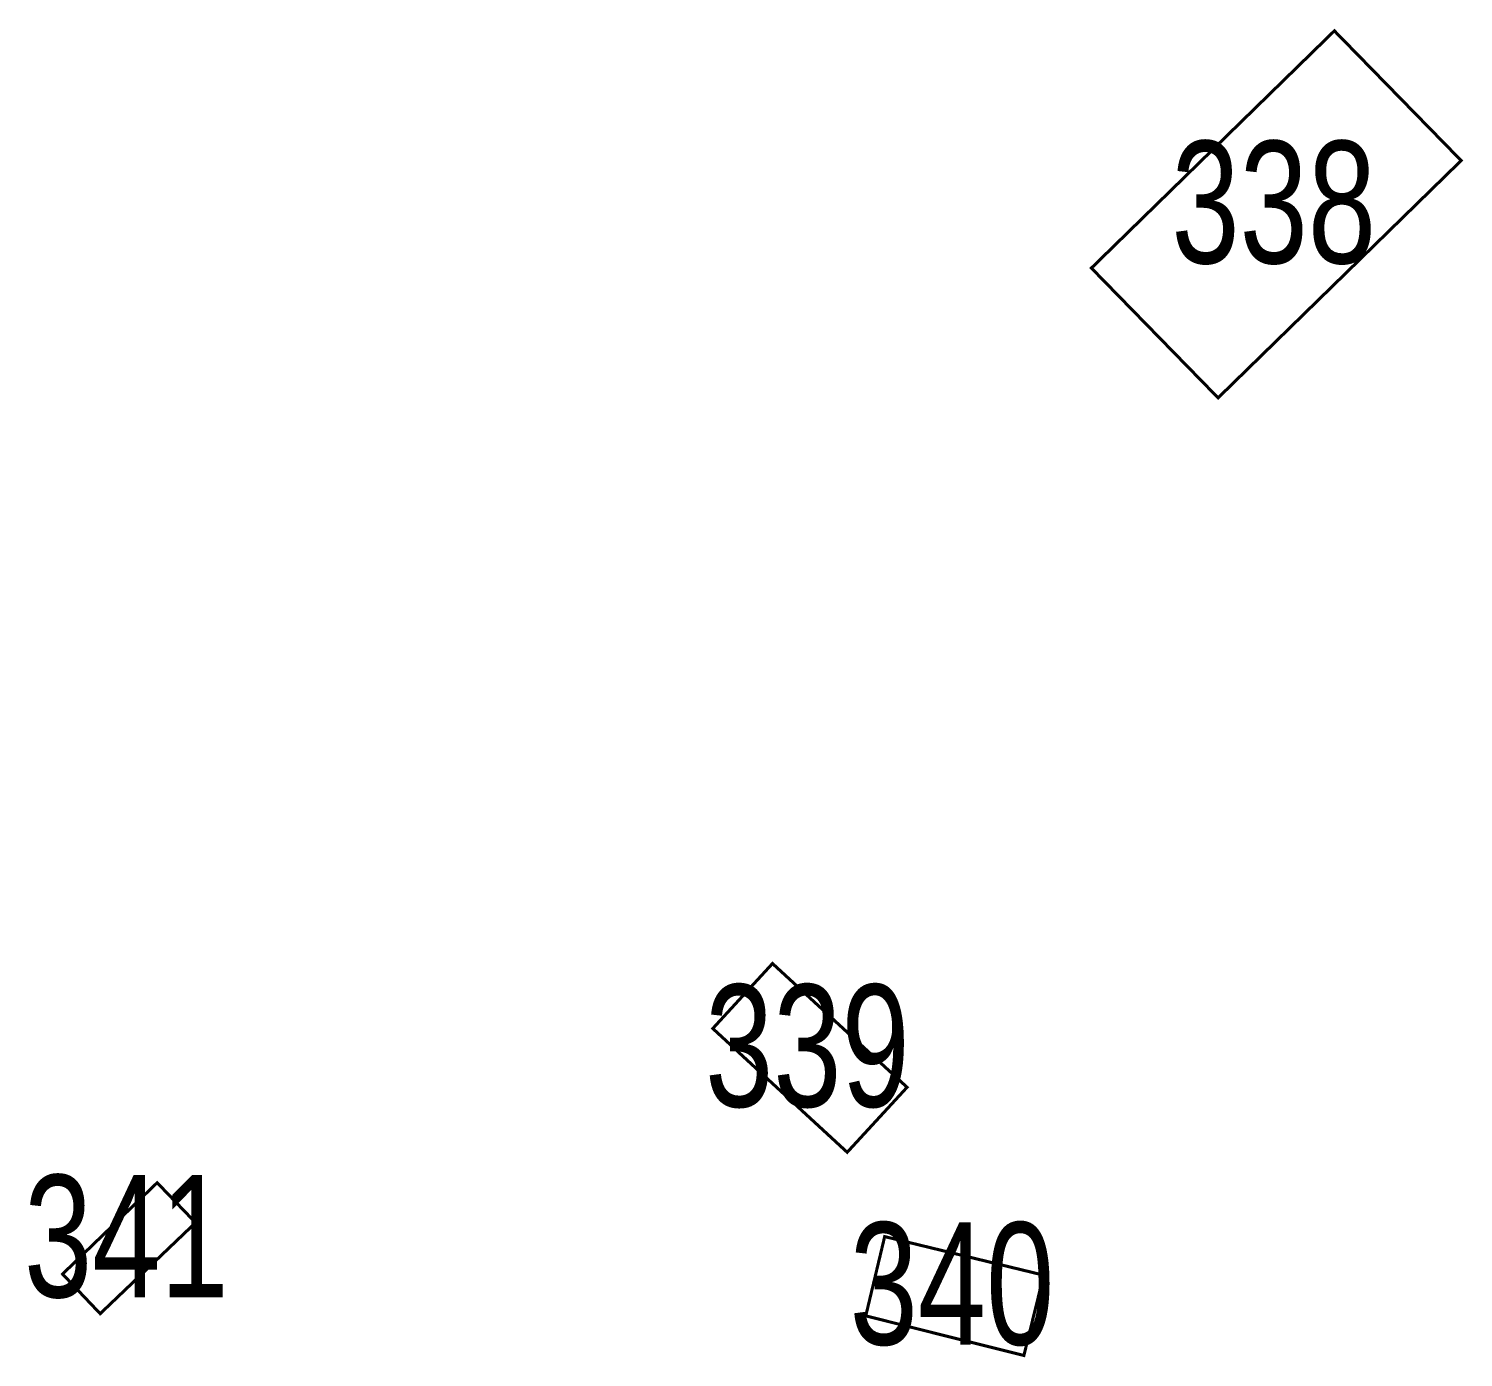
# Model space of a CAD drawing. Header units: millimetres. Extents: x 500132 to 619391, y 3323720 to 3402660.
# Drawn here: x 507019.38 to 507066.3, y 3361207.61 to 3361251.08 of the extents above; entities that cross this region are included whole.
import ezdxf

# ---------------------------------------------------------------- set-up
doc = ezdxf.new("R2010")
doc.units = ezdxf.units.MM
doc.layers.add('房屋拆迁', color=7, linetype='Continuous')
doc.styles.add('mrdsStandard', font='slromans.shx', dxfattribs={"width": 0.75, "height": 4, "bigfont": 'hztxt.shx'})

msp = doc.modelspace()

# ---------------------------------------------------------------- linework, layer by layer
at = {"layer": '房屋拆迁', "color": 1, "linetype": 'Continuous', "lineweight": 50, "const_width": 0.1}
for points in [[(507054.137, 3361243.248), (507058.281, 3361239.002), (507066.229, 3361246.765), (507062.083, 3361251.009), (507054.137, 3361243.248)], [(507041.756, 3361218.371), (507046.151, 3361214.322), (507048.109, 3361216.449), (507043.708, 3361220.497), (507041.756, 3361218.371)], [(507020.491, 3361210.338), (507021.722, 3361209.042), (507024.84, 3361212.019), (507023.585, 3361213.326), (507020.491, 3361210.338)], [(507046.758, 3361208.97), (507051.929, 3361207.675), (507052.576, 3361210.302), (507047.377, 3361211.564), (507046.758, 3361208.97)]]:
    msp.add_lwpolyline(points, dxfattribs=at)

# ---------------------------------------------------------------- texts
at = {"layer": '房屋拆迁', "color": 4, "lineweight": 50, "style": 'mrdsStandard', "width": 0.75}
for s, p in [('338', (507056.754, 3361243.406)), ('339', (507041.502, 3361215.81)), ('341', (507019.231, 3361209.581)), ('340', (507046.231, 3361208.028))]:
    msp.add_text(s, height=4, dxfattribs=at).set_placement(p)

doc.saveas('drawing.dxf')
